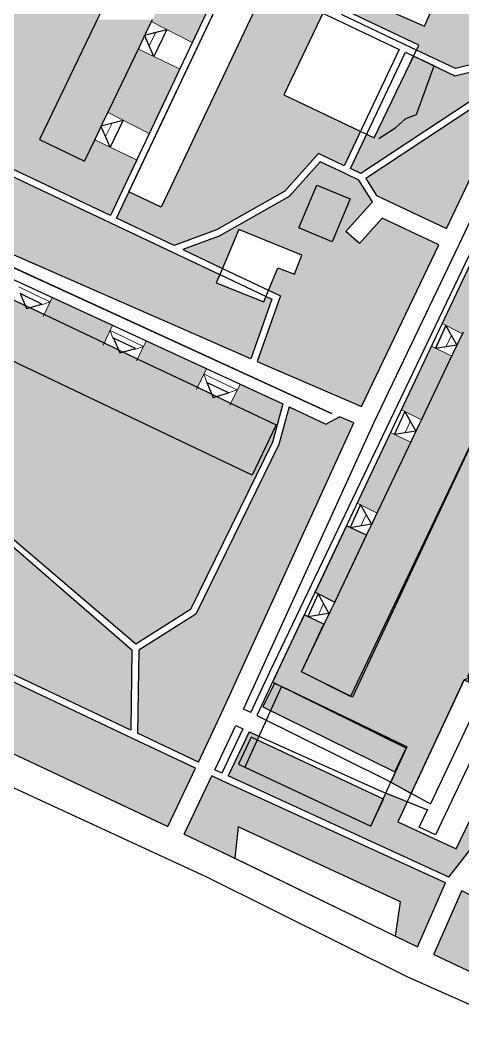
# Model space of a CAD drawing. Extents: x 1000 to 4000, y -4000 to -1000.
# Drawn here: x 1885.4 to 1983.4, y -2832.5 to -2611.1 of the extents above; entities that cross this region are included whole.
import ezdxf

# ---------------------------------------------------------------- set-up
doc = ezdxf.new("R2010")
doc.units = 0
doc.header["$MEASUREMENT"] = 0
for name, color, linetype in [('AVTOSTOYANKI', 150, 'CONTINUOUS'), ('DOR_DOROZHKA', 40, 'CONTINUOUS'), ('GRANICA_UCHASTKA', 7, 'CONTINUOUS'), ('PL_DETSKAYA', 1, 'CONTINUOUS'), ('PL_SPORT', 5, 'CONTINUOUS'), ('PROEZDY', 253, 'CONTINUOUS'), ('ULICY_PROEZZH_CHAST', 252, 'CONTINUOUS'), ('ZDANIYA', 250, 'CONTINUOUS'), ('ZDANIYA_OSM_DOP', 250, 'CONTINUOUS'), ('ZDANIYA_OSM_DOP_ZALIVKA', 252, 'CONTINUOUS'), ('ZDANIYA_ZALIVKA', 251, 'CONTINUOUS')]:
    doc.layers.add(name, color=color, linetype=linetype)
doc.layers.add('GREEN_AREAS', color=7, linetype='CONTINUOUS', true_color=0x91ce82)
doc.layers.add('подъезды', color=6, linetype='CONTINUOUS', lineweight=40)

msp = doc.modelspace()

# ---------------------------------------------------------------- hatches: boundary and pattern name
at = {"layer": 'GREEN_AREAS'}
h = msp.add_hatch(color=256, dxfattribs=at)
h.dxf.hatch_style = 1
h.paths.add_polyline_path([(1957.41, -2496.79), (1967.35, -2501.56), (1963.2, -2510.2), (1962.98, -2510.66), (1971.37, -2514.92), (1978.83, -2499.16), (1960.98, -2490.72), (1949.03, -2485.07), (1944.28, -2482.82), (1898.31, -2509.26), (1886.19, -2542.53), (1876.48, -2563.06), (1857.44, -2614.2), (1850.5, -2632.01), (1862.74, -2634.13), (1905.43, -2654.32), (1911.24, -2642.04), (1901.98, -2637.59), (1899.73, -2642.29), (1889.79, -2637.52)])
h = msp.add_hatch(color=256, dxfattribs=at)
h.dxf.hatch_style = 1
h.paths.add_polyline_path([(2009.07, -2595.71), (2002.82, -2590.59), (2005.09, -2587.81), (2001.79, -2586.21), (1997.83, -2594.89), (2000.9, -2596.43), (2006.22, -2598.75), (2002.59, -2607.01), (1997.28, -2604.69), (2000.9, -2596.43), (1997.83, -2594.89), (2001.79, -2586.21), (2001.07, -2585.85), (2004.36, -2579.07), (2014.95, -2584.21), (2015.8, -2582.47), (2007.39, -2577.84), (2003.26, -2576.01), (1999.37, -2584.21), (1992.4, -2580.91), (1989.38, -2573.64), (1985.56, -2571.83), (1981.78, -2579.81), (1988.16, -2582.63), (1974.9, -2612.49), (1961.17, -2606.43), (1958.86, -2605.34), (1957.21, -2608.83), (1973.63, -2616.64), (1973.11, -2617.72), (1981.8, -2621.82), (1986.86, -2620.6), (1993.4, -2623.69), (1996.01, -2622.96)])
h.paths.add_polyline_path([(1986.03, -2605.52), (1988.4, -2599.7), (1991.45, -2600.94), (1989.09, -2606.76)], flags=16)
h.paths.add_polyline_path([(2002.82, -2594.85, -1), (2005.82, -2594.85, -1)], flags=16)
h = msp.add_hatch(color=256, dxfattribs=at)
h.dxf.hatch_style = 1
h.paths.add_polyline_path([(1943.99, -2648.95), (1951.44, -2640.62), (1957.17, -2643.32), (1960.75, -2635.74), (1943.79, -2627.66), (1952.43, -2609.59), (1952.18, -2609.47), (1947.33, -2598.37), (1943.23, -2596.43), (1916.7, -2652.48), (1909.56, -2649.1), (1906.78, -2654.96), (1919.55, -2660.99), (1928.88, -2657.53)])
h.paths.add_polyline_path([(1954.48, -2660.16), (1947.13, -2657.09), (1951.09, -2647.63), (1958.44, -2650.68)], flags=16)
h = msp.add_hatch(color=256, dxfattribs=at)
h.dxf.hatch_style = 1
h.paths.add_polyline_path([(1930.39, -2601.55), (1921.38, -2597.23), (1914.76, -2611.01), (1914.54, -2611.47), (1923.54, -2616.04)])
h = msp.add_hatch(color=256, dxfattribs=at)
h.dxf.hatch_style = 1
h.paths.add_polyline_path([(2044.78, -2613.92), (2015.77, -2600.18), (2007.72, -2617.18), (2012.49, -2619.47), (2012.67, -2619.09), (2015.6, -2612.98), (2015.61, -2612.98), (2026.85, -2618.39), (2004.88, -2663.52), (1992.53, -2689.47), (1976.2, -2724.22), (1958.97, -2760.91), (1958.59, -2760.72), (1958.58, -2760.73), (1947.73, -2755.29), (1952.62, -2744.75), (1948.33, -2742.7), (1941.29, -2757.59), (1943.29, -2758.55), (1943.3, -2758.53), (1970.99, -2771.88), (1970.86, -2772.16), (1970.89, -2772.17), (1970.5, -2772.96), (1967.44, -2779.7), (1971.97, -2782.17), (1983.69, -2757.06), (1984.77, -2757.58), (1984.56, -2756.18), (1991.73, -2741.02), (1991.92, -2725.64)])
h = msp.add_hatch(color=256, dxfattribs=at)
h.dxf.hatch_style = 1
h.paths.add_polyline_path([(1961.17, -2606.43), (1958.86, -2605.34), (1957.21, -2608.83), (1973.23, -2616.45), (1973.4, -2615.98), (1973.74, -2615.12), (1974.81, -2612.45)])
h = msp.add_hatch(color=256, dxfattribs=at)
h.dxf.hatch_style = 1
h.paths.add_polyline_path([(1977.46, -2683.68), (1977.43, -2683.73), (1980.99, -2685.43), (1981.2, -2684.97), (1982.37, -2682.52), (1983.54, -2680.07), (1991.42, -2663.51), (1992.58, -2661.06), (1993.75, -2658.61), (2000, -2645.48), (2000.9, -2643.58), (2001.16, -2643.04), (2001.97, -2641.36), (2003.26, -2638.68), (2009.94, -2624.78), (2011.39, -2621.74), (2012.67, -2619.09), (2015.61, -2612.98), (2026.85, -2618.39), (2000, -2673.56), (1976.2, -2724.22), (1958.97, -2760.91), (1947.73, -2755.29), (1952.94, -2744.34), (1954.11, -2741.89), (1955.28, -2739.44), (1962.33, -2724.61), (1963.5, -2722.16), (1964.67, -2719.71), (1972.14, -2704.02), (1973.3, -2701.57), (1974.25, -2699.57), (1969.81, -2697.32), (1976.46, -2683.27), (1977.35, -2683.69)])
h = msp.add_hatch(color=256, dxfattribs=at)
h.dxf.hatch_style = 1
h.paths.add_polyline_path([(1920.76, -2621.9), (1911.63, -2617.51), (1905.11, -2631.09), (1904.89, -2631.55), (1914.01, -2636.18)])
h = msp.add_hatch(color=256, dxfattribs=at)
h.dxf.hatch_style = 1
h.paths.add_polyline_path([(1991.81, -2624.6), (1986.7, -2622.18), (1981.64, -2623.41), (1972.47, -2619.07), (1971.58, -2620.91), (1963.8, -2637.19), (1962.11, -2636.39), (1958.52, -2643.96), (1960.85, -2645.06)])
h = msp.add_hatch(color=256, dxfattribs=at)
h.dxf.hatch_style = 1
h.paths.add_polyline_path([(1991.81, -2624.6), (1986.7, -2622.18), (1981.64, -2623.41), (1977.07, -2621.25), (1973.16, -2631.98), (1970.79, -2632.91), (1968.59, -2634.89), (1966.72, -2636.08), (1964.85, -2637.27), (1966.97, -2633.88), (1967.76, -2632.62), (1968.42, -2630.2), (1969.13, -2627.58), (1969.58, -2626.37), (1970.96, -2622.62), (1971.58, -2620.91), (1963.8, -2637.19), (1962.11, -2636.39), (1958.52, -2643.96), (1960.85, -2645.06)])
h = msp.add_hatch(color=256, dxfattribs=at)
h.dxf.hatch_style = 1
h.paths.add_polyline_path([(1995.17, -2624.75), (1993.65, -2625.18), (1961.94, -2646.14), (1964.31, -2649.92), (1979.79, -2657.25)])
h = msp.add_hatch(color=256, dxfattribs=at)
h.dxf.hatch_style = 1
h.paths.add_polyline_path([(1862.28, -2635.57), (1849.94, -2633.44), (1843.94, -2648.32), (1855.83, -2651.2), (1861.87, -2653.37), (1936.52, -2686.05), (1941.16, -2672.87), (1939.85, -2672.25), (1939.35, -2673.45), (1928.84, -2669.24), (1929.62, -2667.41), (1919.19, -2662.48), (1905.46, -2655.99)])
h = msp.add_hatch(color=256, dxfattribs=at)
h.dxf.hatch_style = 1
h.paths.add_polyline_path([(1978.07, -2660.86), (1965.52, -2654.92), (1960.51, -2660.55), (1957.52, -2657.89), (1963.39, -2651.29), (1960.39, -2646.51), (1957.2, -2645), (1951.81, -2642.45), (1944.95, -2650.13), (1929.51, -2658.89), (1921.44, -2661.88), (1930.21, -2666.03), (1933.88, -2657.41), (1947.76, -2663.1), (1946.18, -2667.3), (1942.51, -2665.95), (1940.43, -2670.87), (1943.03, -2672.09), (1937.9, -2686.66), (1958.22, -2695.43), (1960.98, -2696.62)])
h.paths.add_polyline_path([(1954.48, -2660.16), (1947.13, -2657.09), (1951.09, -2647.63), (1958.44, -2650.68)], flags=16)
h = msp.add_hatch(color=256, dxfattribs=at)
h.dxf.hatch_style = 1
h.paths.add_polyline_path([(1853.51, -2672.11), (1858.81, -2660.99), (1863.42, -2663.18), (1863.82, -2663.37), (1865.39, -2659.97), (1862.15, -2658.48), (1860.8, -2655.21), (1855.32, -2652.62), (1843.38, -2649.72), (1833, -2675.45), (1844.6, -2692.48), (1911.03, -2749.15), (1923.19, -2741.48), (1941.31, -2704.47), (1943.6, -2696.03), (1934.11, -2691.66), (1932.07, -2695.87), (1932.16, -2695.92), (1942.09, -2700.65), (1936.79, -2711.77)])
h.paths.add_polyline_path([(1843.93, -2659.82), (1840.86, -2658.59), (1842.23, -2655.17), (1845.3, -2656.4)], flags=16)
h.paths.add_polyline_path([(1845.67, -2655.06), (1842.92, -2653.89), (1844.41, -2650.41), (1847.15, -2651.57)], flags=16)
h = msp.add_hatch(color=256, dxfattribs=at)
h.dxf.hatch_style = 1
h.paths.add_polyline_path([(1991.19, -2663.98), (1987.47, -2662.21), (1987.44, -2662.21), (1987.45, -2662.2), (1986.61, -2661.8), (1978.83, -2678.25), (1983.32, -2680.52), (1983.54, -2680.07)], flags=17)
h = msp.add_hatch(color=256, dxfattribs=at)
h.dxf.hatch_style = 1
h.paths.add_polyline_path([(1892.56, -2672.5), (1890.76, -2676.2), (1890.86, -2676.25), (1904.08, -2682.55), (1905.92, -2678.66)], flags=17)
h = msp.add_hatch(color=256, dxfattribs=at)
h.dxf.hatch_style = 1
h.paths.add_polyline_path([(1913.35, -2682.08), (1911.43, -2686.05), (1911.53, -2686.09), (1924.72, -2692.37), (1926.68, -2688.23)], flags=17)
h = msp.add_hatch(color=256, dxfattribs=at)
h.dxf.hatch_style = 1
h.paths.add_polyline_path([(1844.15, -2693.15), (1861.68, -2745.33), (1881.96, -2754.92), (1909.95, -2768.16), (1910.21, -2750.42)])
h = msp.add_hatch(color=256, dxfattribs=at)
h.dxf.hatch_style = 1
h.paths.add_polyline_path([(1959.29, -2700.24), (1956.08, -2698.86), (1953.08, -2700.51), (1944.98, -2696.69), (1942.72, -2705), (1924.35, -2742.52), (1911.7, -2750.49), (1911.44, -2768.87), (1924.92, -2775.24), (1930.41, -2763.65)])
h = msp.add_hatch(color=256, dxfattribs=at)
h.dxf.hatch_style = 1
h.paths.add_polyline_path([(1971.92, -2704.47), (1968.31, -2702.75), (1968.31, -2702.75), (1968.31, -2702.75), (1967.43, -2702.34), (1960.04, -2717.96), (1960.76, -2718.31), (1960.77, -2718.3), (1960.78, -2718.33), (1960.82, -2718.35), (1960.83, -2718.33), (1960.85, -2718.36), (1964.45, -2720.16), (1964.67, -2719.71)])
h = msp.add_hatch(color=256, dxfattribs=at)
h.dxf.hatch_style = 1
h.paths.add_polyline_path([(1962.12, -2725.07), (1961.11, -2724.59), (1957.67, -2722.97), (1950.71, -2737.69), (1955.06, -2739.89), (1955.28, -2739.44)])
h = msp.add_hatch(color=256, dxfattribs=at)
h.dxf.hatch_style = 1
h.paths.add_polyline_path([(1910.36, -2770.02), (1881.69, -2756.45), (1870.45, -2763.29), (1869.84, -2766.54), (1870.39, -2767.16), (1886.21, -2774.46), (1918.16, -2789.53), (1924.28, -2776.6)])
h = msp.add_hatch(color=256, dxfattribs=at)
h.dxf.hatch_style = 1
h.paths.add_polyline_path([(1969.01, -2788.51), (1971.1, -2784.02), (1966.35, -2782.09), (1965.75, -2783.42), (1965.86, -2783.47), (1963.04, -2789.46), (1933.76, -2775.72), (1936.57, -2769.73), (1937.91, -2770.36), (1938.29, -2769.53), (1936.11, -2768.55), (1931.48, -2778.33), (1980.29, -2800.68), (1987.78, -2791.1), (1997.21, -2771.15), (1993.93, -2769.6), (1981.95, -2794.43)])
h = msp.add_hatch(color=256, dxfattribs=at)
h.dxf.hatch_style = 1
h.paths.add_polyline_path([(1933.72, -2789.61), (1969.6, -2806.18), (1968.48, -2813.74), (1973.35, -2816.11), (1979.56, -2801.99), (1930.16, -2779.38), (1927.9, -2778.31), (1921.78, -2791.23), (1931.87, -2795.97), (1932.96, -2796.5)])
h = msp.add_hatch(color=256, dxfattribs=at)
h.dxf.hatch_style = 1
h.paths.add_polyline_path([(1983.17, -2803.72), (1976.95, -2817.83), (2037, -2846.06), (2042.96, -2833.46)])

# ---------------------------------------------------------------- linework, layer by layer
at = {"layer": 'AVTOSTOYANKI'}
for points in [[(1983.69, -2757.06), (1969.01, -2788.51), (1981.95, -2794.43), (1995.71, -2765.9), (2008.2, -2771.92), (2011.37, -2765.22), (1990.18, -2754.95)], [(1963.03, -2789.4), (1970.99, -2771.88), (1943.3, -2758.53), (1935.18, -2776.36)], [(1968.48, -2813.74), (1969.6, -2806.18), (1933.72, -2789.61), (1932.96, -2796.5)]]:
    msp.add_lwpolyline(points, close=True, dxfattribs=at)
at = {"layer": 'DOR_DOROZHKA', "linetype": 'Continuous', "lineweight": 0}
for p, q in [((1914.44, -2611.42), (1923.54, -2616.04)), ((1912.98, -2614.44), (1915.46, -2613.82)), ((1914.02, -2616.8), (1912.98, -2614.44)), ((1914.02, -2616.8), (1912.98, -2614.44)), ((1915.46, -2613.82), (1914.02, -2616.8)), ((1917.93, -2613.19), (1915.06, -2619.16)), ((1915.46, -2613.82), (1917.93, -2613.19)), ((1915.06, -2619.16), (1914.02, -2616.8)), ((1920.76, -2621.9), (1911.53, -2617.47)), ((1904.79, -2631.5), (1914.01, -2636.18)), ((1903.34, -2634.52), (1905.81, -2633.89)), ((1904.37, -2636.88), (1903.34, -2634.52)), ((1905.81, -2633.89), (1904.37, -2636.88)), ((1908.28, -2633.27), (1905.41, -2639.24)), ((1905.81, -2633.89), (1908.28, -2633.27)), ((1905.41, -2639.24), (1904.37, -2636.88)), ((1911.24, -2642.04), (1901.88, -2637.55)), ((1885.18, -2670.14), (1888.49, -2671.74)), ((1888.49, -2671.74), (1892.09, -2673.47)), ((1892.56, -2672.5), (1890.54, -2676.66)), ((1892.09, -2673.47), (1890.2, -2674.13)), ((1903.86, -2683), (1905.92, -2678.66)), ((1977.43, -2683.73), (1979.72, -2678.7)), ((1978.83, -2678.25), (1983.32, -2680.52)), ((1979.72, -2678.7), (1980.88, -2680.81)), ((1905.39, -2679.77), (1906.06, -2681.65)), ((1905.39, -2679.77), (1906.06, -2680.09)), ((1906.06, -2680.09), (1909.49, -2681.75)), ((1980.88, -2680.81), (1979.74, -2683.33)), ((1980.88, -2680.81), (1982.05, -2682.93)), ((1909.49, -2681.75), (1912.75, -2683.32)), ((1912.75, -2683.32), (1910.86, -2683.98)), ((1913.35, -2682.08), (1911.21, -2686.5)), ((1980.99, -2685.43), (1976.46, -2683.27)), ((1979.74, -2683.33), (1977.43, -2683.73)), ((1982.05, -2682.93), (1979.74, -2683.33)), ((1924.5, -2692.83), (1926.68, -2688.23)), ((1926.13, -2689.39), (1926.8, -2691.27)), ((1926.13, -2689.39), (1927.01, -2689.81)), ((1927.01, -2689.81), (1929.84, -2691.18)), ((1929.84, -2691.18), (1933.49, -2692.94)), ((1934.11, -2691.66), (1931.84, -2696.33)), ((1933.49, -2692.94), (1931.6, -2693.6)), ((1968.31, -2702.75), (1970.59, -2697.72)), ((1969.81, -2697.32), (1974.25, -2699.57)), ((1970.59, -2697.72), (1971.79, -2699.85)), ((1971.79, -2699.85), (1970.64, -2702.37)), ((1971.79, -2699.85), (1972.98, -2701.98)), ((1971.92, -2704.47), (1967.43, -2702.34)), ((1970.64, -2702.37), (1968.31, -2702.75)), ((1972.98, -2701.98), (1970.64, -2702.37)), ((1958.54, -2723.37), (1960.83, -2718.33)), ((1960.04, -2717.96), (1964.45, -2720.16)), ((1960.83, -2718.33), (1962.01, -2720.45)), ((1962.01, -2720.45), (1960.86, -2722.97)), ((1962.01, -2720.45), (1963.18, -2722.57)), ((1962.12, -2725.07), (1957.68, -2722.95)), ((1960.86, -2722.97), (1958.54, -2723.37)), ((1963.18, -2722.57), (1960.86, -2722.97)), ((1949.09, -2743.06), (1951.38, -2738.03)), ((1950.71, -2737.69), (1955.06, -2739.89)), ((1951.38, -2738.03), (1952.58, -2740.16)), ((1952.58, -2740.16), (1951.44, -2742.68)), ((1952.58, -2740.16), (1953.79, -2742.3)), ((1952.62, -2744.75), (1948.33, -2742.7)), ((1951.44, -2742.68), (1949.09, -2743.06)), ((1953.79, -2742.3), (1951.44, -2742.68))]:
    msp.add_line(p, q, dxfattribs=at)
at = {"layer": 'DOR_DOROZHKA'}
for points in [[(1978.83, -2499.16), (1935.04, -2591.73), (1905.43, -2654.32), (1862.74, -2634.13), (1850.5, -2632.01), (1857.44, -2614.2), (1876.48, -2563.06), (1886.19, -2542.53), (1898.31, -2509.26), (1944.28, -2482.82)], [(1996.01, -2622.96), (1993.4, -2623.69), (1986.86, -2620.6), (1981.8, -2621.82), (1970.66, -2616.56), (1956.68, -2609.94), (1963.07, -2596.45), (1972.17, -2577.2), (1982.06, -2570.18), (1984.2, -2571.19), (1980.41, -2579.19), (1981.77, -2579.83), (1985.56, -2571.83), (1989.38, -2573.64), (1992.4, -2580.91)], [(1943.23, -2596.43), (1947.33, -2598.37), (1952.18, -2609.47), (1955.37, -2610.98), (1969.34, -2617.59), (1957.17, -2643.32), (1951.44, -2640.62), (1943.99, -2648.95), (1928.88, -2657.53), (1919.55, -2660.99), (1906.78, -2654.96), (1936.07, -2593.05), (1936.07, -2593.05)], [(2044.78, -2613.92), (2015.77, -2600.18), (2008.11, -2616.38), (1942.14, -2755.79), (1937.82, -2764.93)], [(1936.47, -2764.29), (1940.79, -2755.14), (2007.32, -2616.19), (2007.32, -2616.19)], [(1991.81, -2624.6), (1960.85, -2645.06), (1958.52, -2643.96), (1970.7, -2618.23), (1981.64, -2623.41), (1986.7, -2622.18), (1991.81, -2624.6)], [(1995.17, -2624.75), (1993.65, -2625.18), (1961.94, -2646.14), (1964.31, -2649.92)], [(1843.94, -2648.32), (1849.94, -2633.44), (1862.28, -2635.57), (1905.46, -2655.99), (1919.19, -2662.48), (1929.61, -2667.41), (1941.16, -2672.87), (1936.52, -2686.05)], [(1963.39, -2651.29), (1960.39, -2646.51), (1957.2, -2645), (1951.81, -2642.45), (1944.95, -2650.13), (1929.51, -2658.89), (1921.44, -2661.88), (1930.25, -2666.05), (1943.03, -2672.09), (1937.9, -2686.66)], [(1943.6, -2696.03), (1941.31, -2704.47), (1923.19, -2741.48), (1911.03, -2749.15), (1844.6, -2692.48), (1833, -2675.45), (1843.38, -2649.72)], [(1860.8, -2655.21), (1863.6, -2656.53), (1954.34, -2698.11)], [(1860.8, -2655.21), (1862.15, -2658.48), (1943.6, -2696.03)], [(1861.68, -2745.33), (1844.15, -2693.15), (1910.21, -2750.42), (1909.95, -2768.16)], [(1944.98, -2696.69), (1942.72, -2705), (1924.35, -2742.52), (1911.7, -2750.49), (1911.44, -2768.87)], [(1944.98, -2696.69), (1953.08, -2700.51), (1956.08, -2698.86)], [(1909.95, -2768.16), (1881.96, -2754.92), (1861.68, -2745.33)], [(1924.28, -2776.6), (1910.36, -2770.02), (1881.69, -2756.45)], [(1934.76, -2767.9), (1930.12, -2777.7)], [(1924.92, -2775.24), (1911.44, -2768.87)], [(1936.11, -2768.55), (1931.48, -2778.33)], [(1979.56, -2801.99), (1930.16, -2779.38), (1927.9, -2778.31)], [(1930.12, -2777.7), (1928.54, -2776.95)], [(1980.29, -2800.68), (1931.48, -2778.33)], [(1966.53, -2779.2), (1976.22, -2784.48)], [(1965.36, -2781.69), (1975.58, -2785.84)], [(2042.96, -2833.46), (1983.17, -2803.72)]]:
    msp.add_lwpolyline(points, dxfattribs=at)
at = {"layer": 'GRANICA_UCHASTKA'}
msp.add_lwpolyline([(2312.77, -2983.8), (1995.98, -2833.83), (1971.24, -2822.84), (1926.76, -2800.75), (1827.25, -2754.81), (1784.26, -2732.19), (1772.16, -2727.94), (1765.07, -2723.59), (1764.45, -2718.1), (1771.67, -2704.44), (1818.69, -2584.4), (1873.9, -2449.18), (1905.43, -2377.99)], dxfattribs=at)
at = {"layer": 'GREEN_AREAS'}
for p, q in [((1972.47, -2619.07), (1971.58, -2620.91)), ((1977.07, -2621.25), (1972.47, -2619.07)), ((1973.16, -2631.98), (1977.07, -2621.25)), ((1970.79, -2632.91), (1973.16, -2631.98)), ((1964.85, -2637.27), (1968.59, -2634.89)), ((1968.59, -2634.89), (1970.79, -2632.91))]:
    msp.add_line(p, q, dxfattribs=at)
for points in [[(1952.62, -2744.75), (1948.33, -2742.7), (1941.29, -2757.59), (1970.99, -2771.88), (1967.44, -2779.7), (1971.97, -2782.17), (1983.69, -2757.06), (1984.77, -2757.58), (1984.56, -2756.18), (1991.73, -2741.02), (1991.92, -2725.64), (2044.78, -2613.92), (2015.77, -2600.18), (2007.72, -2617.18), (2012.49, -2619.47), (2015.6, -2612.98), (2026.47, -2618.21), (1958.58, -2760.73), (1947.73, -2755.29), (1952.62, -2744.75)], [(1962.12, -2725.07), (1957.67, -2722.97), (1950.71, -2737.69), (1955.06, -2739.89)]]:
    msp.add_lwpolyline(points, close=True, dxfattribs=at)
at = {"layer": 'PL_DETSKAYA'}
for points in [[(1973.63, -2616.64), (1953.62, -2607.12), (1952.72, -2608.97), (1943.79, -2627.66), (1963.8, -2637.19)], [(1928.84, -2669.24), (1939.35, -2673.45), (1940.34, -2671.1), (1942.51, -2665.95), (1946.18, -2667.3), (1947.76, -2663.1), (1933.88, -2657.41), (1929.76, -2667.08)]]:
    msp.add_lwpolyline(points, close=True, dxfattribs=at)
at = {"layer": 'PL_SPORT'}
msp.add_lwpolyline([(1974.45, -2576.57), (1961.17, -2606.43), (1974.9, -2612.49), (1988.16, -2582.63), (1981.18, -2579.55)], close=True, dxfattribs=at)
at = {"layer": 'PROEZDY'}
for points in [[(1943.23, -2596.43), (1916.7, -2652.48), (1909.55, -2649.1), (1936.71, -2591.69)], [(1936.47, -2764.29), (1934.86, -2763.53), (1963.77, -2700.06), (1982.55, -2660.77), (2001.52, -2620.67)], [(1964.31, -2649.92), (1979.79, -2657.25), (1995.17, -2624.75)], [(1937.9, -2686.66), (1958.22, -2695.43), (1960.98, -2696.62), (1978.07, -2660.86), (1965.52, -2654.92), (1960.51, -2660.55), (1957.52, -2657.89), (1963.39, -2651.29)], [(1936.52, -2686.05), (1861.87, -2653.37)], [(1954.34, -2698.11), (1860.8, -2655.21)], [(1924.92, -2775.24), (1930.41, -2763.65), (1959.29, -2700.24), (1956.08, -2698.86)], [(1991.73, -2741.02), (1984.56, -2756.18), (1985.8, -2764.22), (1976.22, -2784.48)], [(1937.82, -2764.93), (1966.53, -2779.2)], [(1928.54, -2776.95), (1933.17, -2767.16), (1934.76, -2767.9)], [(1980.29, -2800.68), (1987.78, -2791.1), (1997.21, -2771.15), (1988.83, -2767.19), (1979.51, -2786.87), (1977.38, -2791.38), (1973.76, -2789.67), (1975.58, -2785.84)], [(1936.11, -2768.55), (1965.36, -2781.69)], [(1918.16, -2789.53), (1924.28, -2776.6)], [(1921.78, -2791.23), (1927.9, -2778.31)], [(1973.35, -2816.11), (1979.56, -2801.99)], [(1976.95, -2817.83), (1983.17, -2803.72)]]:
    msp.add_lwpolyline(points, dxfattribs=at)
at = {"layer": 'ULICY_PROEZZH_CHAST'}
for points in [[(1870.39, -2767.16), (1886.21, -2774.46), (1918.16, -2789.53)], [(1921.78, -2791.23), (1931.87, -2795.97), (1973.35, -2816.11)], [(1976.95, -2817.83), (2037, -2846.06)]]:
    msp.add_lwpolyline(points, dxfattribs=at)
at = {"layer": 'ZDANIYA'}
for points in [[(1957.41, -2496.79), (1889.79, -2637.52), (1899.73, -2642.29), (1902.2, -2637.14), (1903.65, -2634.11), (1905.11, -2631.09), (1911.85, -2617.06), (1913.3, -2614.03), (1914.76, -2611.01)], [(2000, -2673.56), (1976.2, -2724.22), (1958.97, -2760.91), (1947.73, -2755.29), (1952.94, -2744.34), (1954.11, -2741.89), (1955.28, -2739.44), (1962.33, -2724.61), (1963.5, -2722.16), (1964.67, -2719.71), (1972.14, -2704.02), (1973.3, -2701.57), (1974.47, -2699.11), (1981.2, -2684.97), (1982.37, -2682.52), (1983.54, -2680.07)]]:
    msp.add_lwpolyline(points, dxfattribs=at)
for points in [[(1853.51, -2672.11), (1858.81, -2660.99), (1863.42, -2663.18), (1863.92, -2663.43), (1871.27, -2666.92), (1883.52, -2672.75), (1890.86, -2676.25), (1904.18, -2682.59), (1911.53, -2686.09), (1924.82, -2692.42), (1932.16, -2695.92), (1942.09, -2700.65), (1936.79, -2711.77)], [(1939.19, -2763.02), (1968.32, -2777.38), (1970.89, -2772.17), (1941.76, -2757.82)], [(1965.86, -2783.47), (1936.57, -2769.73), (1933.76, -2775.72), (1963.04, -2789.46)]]:
    msp.add_lwpolyline(points, close=True, dxfattribs=at)
at = {"layer": 'ZDANIYA_OSM_DOP'}
msp.add_lwpolyline([(1947.13, -2657.09), (1951.09, -2647.63), (1958.44, -2650.68), (1954.48, -2660.16)], close=True, dxfattribs=at)
at = {"layer": 'ZDANIYA_OSM_DOP_ZALIVKA'}
for points in [[(1949.81, -2650.68), (1958.44, -2650.68), (1951.09, -2647.63)], [(1947.13, -2657.09), (1955.76, -2657.09), (1949.81, -2650.68), (1958.44, -2650.68)], [(1954.48, -2660.16), (1954.48, -2660.16), (1947.13, -2657.09), (1955.76, -2657.09)]]:
    msp.add_solid(points, dxfattribs=at)
at = {"layer": 'ZDANIYA_ZALIVKA'}
for points in [[(1901.08, -2614.03), (1913.3, -2614.03), (1902.53, -2611.01), (1914.76, -2611.01)], [(1899.62, -2617.06), (1911.85, -2617.06), (1901.08, -2614.03), (1913.3, -2614.03)], [(1892.88, -2631.09), (1905.11, -2631.09), (1899.62, -2617.06), (1911.85, -2617.06)], [(1891.43, -2634.11), (1903.65, -2634.11), (1892.88, -2631.09), (1905.11, -2631.09)], [(1889.98, -2637.14), (1902.2, -2637.14), (1891.43, -2634.11), (1903.65, -2634.11)], [(1889.79, -2637.52), (1902.02, -2637.52), (1889.98, -2637.14), (1902.2, -2637.14)], [(1899.73, -2642.29), (1899.73, -2642.29), (1889.79, -2637.52), (1902.02, -2637.52)], [(1862.2, -2676.25), (1890.86, -2676.25), (1854.85, -2672.75), (1883.52, -2672.75)], [(1875.52, -2682.59), (1904.18, -2682.59), (1862.2, -2676.25), (1890.86, -2676.25)], [(1982.37, -2682.52), (1995.79, -2682.52), (1983.54, -2680.07), (1996.94, -2680.07)], [(1882.86, -2686.09), (1911.53, -2686.09), (1875.52, -2682.59), (1904.18, -2682.59)], [(1981.2, -2684.97), (1994.64, -2684.97), (1982.37, -2682.52), (1995.79, -2682.52)], [(1974.47, -2699.11), (1988, -2699.11), (1981.2, -2684.97), (1994.64, -2684.97)], [(1896.16, -2692.42), (1924.82, -2692.42), (1882.86, -2686.09), (1911.53, -2686.09)], [(1903.5, -2695.92), (1932.16, -2695.92), (1896.16, -2692.42), (1924.82, -2692.42)], [(1913.43, -2700.65), (1942.09, -2700.65), (1903.5, -2695.92), (1932.16, -2695.92)], [(1973.3, -2701.57), (1986.84, -2701.57), (1974.47, -2699.11), (1988, -2699.11)], [(1936.79, -2711.77), (1936.79, -2711.77), (1913.43, -2700.65), (1942.09, -2700.65)], [(1972.14, -2704.02), (1985.69, -2704.02), (1973.3, -2701.57), (1986.84, -2701.57)], [(1964.67, -2719.71), (1978.32, -2719.71), (1972.14, -2704.02), (1985.69, -2704.02)], [(1963.5, -2722.16), (1977.17, -2722.16), (1964.67, -2719.71), (1978.32, -2719.71)], [(1962.52, -2724.22), (1976.2, -2724.22), (1963.5, -2722.16), (1977.17, -2722.16)], [(1955.28, -2739.44), (1969.05, -2739.44), (1962.33, -2724.61), (1976.02, -2724.61)], [(1962.33, -2724.61), (1976.02, -2724.61), (1962.52, -2724.22), (1976.2, -2724.22)], [(1954.11, -2741.89), (1967.9, -2741.89), (1955.28, -2739.44), (1969.05, -2739.44)], [(1952.94, -2744.34), (1966.75, -2744.34), (1954.11, -2741.89), (1967.9, -2741.89)], [(1947.73, -2755.29), (1961.61, -2755.29), (1952.94, -2744.34), (1966.75, -2744.34)], [(1958.97, -2760.91), (1958.97, -2760.91), (1947.73, -2755.29), (1961.61, -2755.29)], [(1939.19, -2763.02), (1952.32, -2763.02), (1941.76, -2757.82)], [(1957.76, -2772.17), (1970.89, -2772.17), (1939.19, -2763.02), (1952.32, -2763.02)], [(1933.76, -2775.72), (1949.35, -2775.72), (1936.57, -2769.73)], [(1968.32, -2777.38), (1968.32, -2777.38), (1957.76, -2772.17), (1970.89, -2772.17)], [(1950.27, -2783.47), (1965.86, -2783.47), (1933.76, -2775.72), (1949.35, -2775.72)], [(1963.04, -2789.46), (1963.04, -2789.46), (1950.27, -2783.47), (1965.86, -2783.47)]]:
    msp.add_solid(points, dxfattribs=at)
at = {"layer": 'подъезды', "lineweight": 30}
for p, q in [((1912.98, -2614.44), (1917.93, -2613.19)), ((1915.06, -2619.16), (1912.98, -2614.44)), ((1917.93, -2613.19), (1915.06, -2619.16)), ((1903.34, -2634.52), (1908.28, -2633.27)), ((1905.41, -2639.24), (1903.34, -2634.52)), ((1908.28, -2633.27), (1905.41, -2639.24)), ((1890.3, -2673.93), (1885.5, -2671.6)), ((1885.5, -2671.6), (1886.87, -2674.91)), ((1886.87, -2674.91), (1890.3, -2673.93)), ((1979.64, -2678.65), (1977.35, -2683.69)), ((1982.05, -2682.93), (1979.64, -2678.65)), ((1910.96, -2683.77), (1906.16, -2681.45)), ((1906.16, -2681.45), (1907.53, -2684.75)), ((1977.35, -2683.69), (1982.05, -2682.93)), ((1907.53, -2684.75), (1910.96, -2683.77)), ((1931.6, -2693.6), (1926.8, -2691.27)), ((1926.8, -2691.27), (1928.17, -2694.58)), ((1928.17, -2694.58), (1931.6, -2693.6)), ((1970.57, -2697.7), (1968.28, -2702.74)), ((1972.98, -2701.98), (1970.57, -2697.7)), ((1968.28, -2702.74), (1972.98, -2701.98)), ((1960.77, -2718.3), (1958.48, -2723.34)), ((1963.18, -2722.57), (1960.77, -2718.3)), ((1958.48, -2723.34), (1963.18, -2722.57)), ((1951.38, -2738.03), (1949.09, -2743.06)), ((1953.79, -2742.3), (1951.38, -2738.03)), ((1949.09, -2743.06), (1953.79, -2742.3))]:
    msp.add_line(p, q, dxfattribs=at)

doc.saveas('drawing.dxf')
